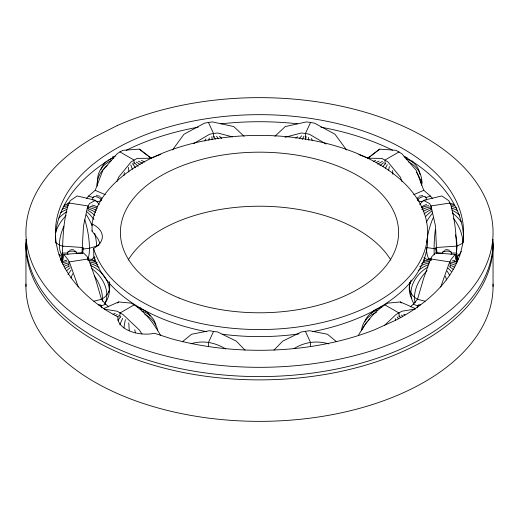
<?xml version="1.0" encoding="UTF-8"?>
<svg xmlns="http://www.w3.org/2000/svg" width="519" height="519" viewBox="0 0 519 519"><rect width="100%" height="100%" fill="white"/><g stroke="black" fill="none" stroke-linecap="round" stroke-linejoin="round"><path stroke-width="0.78" d="M62.118 261.92C62.786 242.97 62.682 223.767 68.015 205.381L70.201 200.671L77.143 195.942L95.477 200.321L99.304 204.428M108.718 306.859L105.746 304.296L101.49 299.314L95.477 278.774L89.372 261.323L87.186 256.613L83.481 252.928L63.805 254.427L62.903 259.941L62.118 253.045L67.425 253.045L68.378 251.747A9.108 7.441 0 0 1 75.703 251.747L76.656 253.045L81.963 253.045L83.481 226.167L87.186 208.346L89.372 203.636L95.477 200.321M92.058 224.039L92.084 223.514A168.137 97.072 0 0 1 344.331 148.668A168.137 97.072 0 0 1 355.217 312.289A168.137 97.072 0 0 1 93.77 248.835L93.673 248.316L94.724 247.816A28.584 16.504 0 0 0 93.173 224.493L92.058 224.039L92.058 231.098L97.935 238.792L99.946 243.223M92.058 231.098L92.084 230.572M97.124 184.686L97.553 180.093M409.744 282.518A30.543 24.516 18 0 0 409.686 284.133C407.869 290.523 412.326 296.654 417.834 299.482M421.59 185.049L421.876 181.981L421.052 179.73M62.559 255.588L62.118 259.5L62.475 262.633M82.644 253.506L83.319 247.569M456.525 262.633L456.882 259.5L456.441 255.588M410.282 306.859L413.254 304.296L417.51 299.314L423.523 278.774L429.628 261.323L431.814 256.613L435.519 252.928L455.195 254.427L456.097 259.941C457.245 241.75 455.637 223.099 450.985 205.381L448.799 200.671L441.857 195.942L423.523 200.321L419.696 204.428M440.722 286.988L448.799 264.288L450.985 259.578L455.195 254.427M116.97 181.598L118.65 177.154L131.171 161.837L137.146 158.392L151.425 158.23L139.339 149.141L123.113 150.289L119.928 151.898L117.138 153.734L102.905 170.174L95.211 190.324L88.561 196.065L86.634 198.316M245.013 350.137L236.327 341.171L217.701 331.965L213.549 331.485L208.411 342.553L208.411 346.53M346.504 149.991L335.034 134.265L314.592 123.191L310.589 122.406L305.451 133.474L305.451 137.444M423.037 201.502A4.613 2.666 0 0 1 417.847 200.263L418.677 198.686A9.108 6.442 -45 0 1 425.016 196.578L425.84 197.596L430.439 196.065L432.366 198.316M409.686 284.133L410.393 282.881M358.363 335.417C365.623 322.727 374.893 310.336 387.829 303.122L400.35 301.948L415.382 308.604M172.496 149.991L183.966 134.265L204.408 123.191L208.411 122.406L212.563 121.926L233.738 126.565L244.105 136.296M273.987 350.137L282.673 341.171L301.299 331.965L309.46 330.7L327.444 334.249L336.591 341.762M384.294 325.588L395.887 314.67L401.862 311.225L415.304 309.052M274.895 136.296L285.262 126.565L306.437 121.926L310.589 122.406M117.489 303.018L118.65 301.948L131.171 303.122C144.107 310.336 153.377 322.727 160.637 335.417M182.409 341.762L191.556 334.249L209.54 330.7L213.549 331.485M370.566 156.29L368.14 158.191L358.901 154.63M371.779 155.337L379.661 149.141L395.887 150.289L401.862 153.734L416.095 170.174L423.789 190.324L430.439 196.065M379.661 149.141L367.575 158.23L381.854 158.392L387.829 161.837L400.35 177.154L402.03 181.598M193.632 143.627L209.54 134.259L213.549 133.474L217.701 132.994L232.447 136.899M133.96 304.958L119.928 313.061L119.928 317.038M399.072 151.898L385.04 160.001L385.04 163.978M82.417 249.114L89.437 248.257L96.553 246.175L99.187 244.806M101.166 299.541C106.337 296.777 111.338 290.64 109.198 284.522M456.967 246.175L462.903 243.1M294.026 348.599C304.543 342.015 316.856 340.302 328.748 343.889M69.455 250.249L72.037 249.633L73.867 249.918M103.618 308.604L118.65 301.948M419.255 196.137L422.79 195.592M413.682 194.683L423.789 190.324M160.806 154.357L150.86 158.191L148.434 156.29M105.746 304.296L101.153 305.827L100.323 304.802A9.108 6.442 -45 0 0 98.487 304.9M285.002 137.308L301.299 132.994L305.451 133.474L309.46 134.259L326.055 144.035M93.9 301.195L101.49 299.314M445.133 249.918L446.963 249.633L449.545 250.249M450.155 202.987L430.991 205.952L429.628 203.636L423.523 200.321M191.044 343.773C202.974 340.029 215.184 342.527 225.707 348.93M96.21 195.592L99.745 196.137M430.991 209.131L430.991 205.952L435.519 226.167L436.408 247.498L456.097 246.149M436.479 249.029L426.508 247.524M62.903 246.149L82.592 247.498M68.845 202.987L88.009 205.952L88.009 209.131M104.488 309.175L117.138 311.225L123.113 314.67L139.339 329.961L141.901 333.944M417.51 299.314L425.1 301.195M88.561 196.065L93.16 197.596L93.984 196.578A9.108 6.442 45 0 1 100.323 198.686L101.153 200.263A4.613 2.666 0 0 1 95.963 201.502M413.254 304.296L417.847 305.827L418.677 304.802A9.108 6.442 45 0 1 420.513 304.9M63.123 246.408L59.413 245.013L56.084 242.873M95.211 190.324L105.318 194.683M119.928 151.898L133.96 160.001L133.96 163.978M385.04 304.958L399.072 313.061L399.072 317.038M139.339 149.141L147.221 155.337M400.35 301.948L401.511 303.018M63.805 254.427L68.015 259.578L70.201 264.288L78.278 286.988M208.411 122.406L213.549 133.474L213.549 137.444M305.451 331.485L310.589 342.553L310.589 346.53M436.408 247.498L437.037 253.045L442.344 253.045L443.297 251.747A9.108 7.441 0 0 1 450.622 251.747L451.575 253.045L456.882 253.045L456.882 261.92M435.681 247.569L436.356 253.506M493.05 245.039L493.05 286.52M450.155 266.74L450.155 261.978L430.991 259.007L430.991 260.596M118.001 320.165L118.001 317.025L107.394 311.024A204.064 117.813 0 0 1 123.464 144.665A204.064 117.813 0 0 1 411.606 153.942A204.064 117.813 0 0 1 395.536 320.301L374.517 329.799A204.064 117.813 0 0 1 171.03 338.648L154.578 333.289L150.069 333.983A28.584 16.504 0 0 1 118.001 319.775M93.673 248.316L93.77 255.893A168.137 97.072 0 0 0 206.549 331.673M88.009 260.596L88.009 259.007L68.845 261.978L68.845 266.74M25.95 245.039L25.95 286.52M128.161 260.071A139.098 80.309 0 0 1 259.539 206.212A139.098 80.309 0 0 1 390.865 260.11M94.477 261.005A168.137 97.072 0 0 1 94.99 259.545M424.023 259.565A168.137 97.072 0 0 1 424.536 261.031M427.513 235.814A168.137 97.072 0 0 1 312.438 331.673M299.002 333.892A168.137 97.072 0 0 1 222.249 334.197M100.42 305.276A4.613 2.666 0 0 1 101.614 307.851M100.42 197.045A4.613 2.666 0 0 1 101.153 200.263M93.16 200.263A4.613 2.666 0 0 1 93.894 197.045M74.347 250.735A4.613 2.666 0 0 1 76.494 253.733M68.047 254.375A4.613 2.666 0 0 1 68.78 251.164M425.106 197.045A4.613 2.666 0 0 1 425.84 200.263M417.847 200.263A4.613 2.666 0 0 1 418.58 197.045M450.22 251.164A4.613 2.666 0 0 1 450.953 254.375M442.506 253.733A4.613 2.666 0 0 1 444.653 250.735M417.386 307.851A4.613 2.666 0 0 1 418.58 305.276M295.752 138.301A30.543 20.578 -49.9 0 1 297.53 136.731M302.207 139.579A30.543 10.776 -74.5 0 1 304.004 136.121M299.223 138.716A30.543 16.232 -63.7 0 1 301.649 135.868M305.561 139.423A30.543 4.587 -83.8 0 1 306.178 136.529M311.53 138.417A30.543 8.285 78.5 0 1 312.341 140.643M308.526 137.308A30.543 1.914 87.5 0 1 308.779 140.292M408.667 162.012A30.543 24.867 -7.6 0 1 421.668 184.887M376.191 162.415A30.543 24.867 -7.6 0 1 379.032 161.104M373.492 161.39A30.543 24.516 18 0 1 375.665 160.403M416.608 172.477A30.543 24.516 18 0 1 421.24 183.668M405.826 158.808A30.543 23.524 -31.4 0 1 419.988 174.274M377.67 164.218A30.543 23.524 -31.4 0 1 382.522 161.422M412.248 161.059A30.543 20.578 -49.9 0 1 413.247 162.239M379.973 165.645A30.543 20.578 -49.9 0 1 383.638 162.687M404.022 156.757A30.543 20.578 -49.9 0 1 407.136 157.627M385.494 168.195A30.543 10.776 -74.5 0 1 387.271 164.659M382.86 166.593A30.543 16.232 -63.7 0 1 385.779 163.219M388.614 170.407A30.543 4.587 -83.8 0 1 389.347 166.554M392.591 170.53A30.543 1.914 87.5 0 1 392.851 174.254M455.474 234.77A30.543 14.091 68.4 0 1 456.512 251.462M434.28 254.823A30.543 4.587 -83.8 0 1 435.344 229.392M429.453 259.682A30.543 10.776 -74.5 0 1 426.514 248.329M426.78 242.146A30.543 10.776 -74.5 0 1 433.106 217.974M427.604 259.558A30.543 16.232 -63.7 0 1 423.939 257.43M426.404 222.054A30.543 16.232 -63.7 0 1 432.587 213.134M449.649 203.325A30.543 16.232 -63.7 0 1 453.762 204.518M421.577 207.1A30.543 18.937 56 0 1 426.65 204.551M453.34 218.188A30.543 18.937 56 0 1 462.89 242.373M461.3 251.417A30.543 18.937 56 0 1 456.707 257.002M459.185 254.647A30.543 22.492 39.7 0 1 457.875 255.393M421.538 207.847A30.543 22.492 39.7 0 1 428.791 205.706M452.218 212.861A30.543 22.492 39.7 0 1 461.112 221.847M423.128 211.441A30.543 24.867 -7.6 0 1 431.062 208.093M451.361 208.061A30.543 24.867 -7.6 0 1 457.602 210.649M421.778 209.676A30.543 24.516 18 0 1 429.693 207.029M451.926 210.156A30.543 24.516 18 0 1 459.802 215.262M424.023 213.893A30.543 23.524 -31.4 0 1 431.529 209.371M451.121 206.4A30.543 23.524 -31.4 0 1 456.908 208.119M425.437 216.708A30.543 20.578 -49.9 0 1 431.925 210.974M450.862 204.849A30.543 20.578 -49.9 0 1 454.67 205.634M109.282 281.707A30.543 24.867 -7.6 0 1 109.541 288.927M109.12 291.101A30.543 24.867 -7.6 0 1 108.711 292.528M64.064 266.455A30.543 24.867 -7.6 0 1 68.385 264.58M90.202 263.607A30.543 24.867 -7.6 0 1 99.077 267.538M90.78 265.579A30.543 24.516 18 0 1 105.292 302.655M62.799 264.755A30.543 24.516 18 0 1 67.801 263.094M62.52 262.951A30.543 22.492 39.7 0 1 66.925 261.673M91.805 268.621A30.543 22.492 39.7 0 1 104.741 303.965M61.716 262.406A30.543 18.937 56 0 1 66.957 260.155M94.361 275.874A30.543 18.937 56 0 1 102.373 301.241M64.888 268.706A30.543 23.524 -31.4 0 1 68.969 266.189M89.93 262.037A30.543 23.524 -31.4 0 1 97.819 264.508M70.986 278.009A30.543 10.776 -74.5 0 1 72.692 273.734M87.328 257.911A30.543 10.776 -74.5 0 1 88.626 258.494M87.698 259.117A30.543 16.232 -63.7 0 1 94.516 261.089M68.034 274.402A30.543 16.232 -63.7 0 1 71.207 270.042M66.692 270.762A30.543 20.578 -49.9 0 1 70.266 267.661M88.937 260.525A30.543 20.578 -49.9 0 1 97.118 262.698M95.074 257.709A30.543 18.937 56 0 1 93.757 258.274M64.161 205.232A30.543 18.937 56 0 1 67.697 204.285M87.03 211.94A30.543 18.937 56 0 1 93.894 219.466M67.087 203.695A30.543 14.091 68.4 0 1 69.15 202.89M86.316 214.762A30.543 14.091 68.4 0 1 92.116 225.739M94.666 233.258A30.543 14.091 68.4 0 1 96.553 246.175M94.237 256.697A30.543 14.091 68.4 0 1 91.493 259.545M84.818 219.758A30.543 8.285 78.5 0 1 88.081 258.501M62.079 255.692A30.543 16.232 -63.7 0 1 63.843 226.329M61.469 256.302A30.543 20.578 -49.9 0 1 59.01 254.446M55.533 232.694A30.543 20.578 -49.9 0 1 66.127 215.56M91.895 205.044A30.543 20.578 -49.9 0 1 97.118 206.938M63.253 206.906A30.543 22.492 39.7 0 1 68.378 205.706M87.795 210.253A30.543 22.492 39.7 0 1 94.893 215.379M60.755 212.66A30.543 24.867 -7.6 0 1 66.899 209.391M88.697 207.483A30.543 24.867 -7.6 0 1 96.534 210.299M62.079 209.326A30.543 24.516 18 0 1 67.801 207.341M87.815 208.625A30.543 24.516 18 0 1 95.639 212.466M58.919 218.129A30.543 23.524 -31.4 0 1 66.88 211.635M89.93 206.283A30.543 23.524 -31.4 0 1 97.163 208.424M411.742 298.503A30.543 24.867 -7.6 0 1 411.087 280.124M418.171 270.697A30.543 24.867 -7.6 0 1 428.798 264.58M450.615 263.607A30.543 24.867 -7.6 0 1 454.936 265.105M419.741 266.591A30.543 24.516 18 0 1 429.693 262.783M450.466 265.254A30.543 24.516 18 0 1 454.722 267.402M413.87 303.667A30.543 23.524 -31.4 0 1 427.987 266.98M451.121 262.16A30.543 23.524 -31.4 0 1 456.227 263.587M415.161 302.752A30.543 20.578 -49.9 0 1 427.105 270.762M452.309 260.798A30.543 20.578 -49.9 0 1 456.856 262.322M427.507 259.455A30.543 14.091 68.4 0 1 431.081 258.501M447.138 271.139A30.543 14.091 68.4 0 1 449.48 275.057M445.451 276.238A30.543 8.285 78.5 0 1 446.496 279.981M423.309 261.628A30.543 18.937 56 0 1 431.237 259.967M448.014 268.206A30.543 18.937 56 0 1 451.303 271.515M421.538 263.607A30.543 22.492 39.7 0 1 429.537 261.388M449.577 266.824A30.543 22.492 39.7 0 1 453.483 269.588M453.762 260.272A30.543 16.232 -63.7 0 1 455.481 261.57M97.176 186.133A30.543 24.867 -7.6 0 1 107.193 165.71M141.415 160.501A30.543 24.867 -7.6 0 1 144.82 162.012M97.604 181.54A30.543 24.516 18 0 1 111.085 160.715M138.333 161.214A30.543 24.516 18 0 1 142.589 163.362M112.448 156.946A30.543 18.937 56 0 1 115.244 156.109M134.162 162.681A30.543 18.937 56 0 1 138.112 166.333M128.504 167.403A30.543 1.914 87.5 0 1 128.855 171.99M123.931 175.636A30.543 4.587 -83.8 0 1 124.398 172.593M132.475 163.55A30.543 14.091 68.4 0 1 135.42 167.728M130.769 164.886A30.543 8.285 78.5 0 1 132.397 169.285M100.971 169.518A30.543 22.492 39.7 0 1 106.875 161.156M108.101 160.313A30.543 22.492 39.7 0 1 113.804 157.925M136.082 161.967A30.543 22.492 39.7 0 1 140.091 164.581M493.011 242.633A233.55 134.836 0 0 1 259.5 379.876A233.55 134.836 0 0 1 25.989 242.633M493.011 284.12A233.55 134.836 0 0 1 259.5 421.357A233.55 134.836 0 0 1 25.989 284.12M60.535 260.35A204.064 117.813 0 0 1 62.046 256.782M456.915 256.697A204.064 117.813 0 0 1 458.147 259.545M59.218 255.802A204.064 117.813 0 0 1 59.717 254.362M459.244 254.271A204.064 117.813 0 0 1 459.776 255.776M493.011 239.343A233.55 134.836 0 0 1 259.5 376.586A233.55 134.836 0 0 1 25.989 239.343M55.527 243.002A204.064 117.813 0 0 1 55.565 235.282M55.754 232.979A204.064 117.813 0 0 1 112.772 157.659M126.227 150.322A204.064 117.813 0 0 1 198.167 127.168M220.912 123.846A204.064 117.813 0 0 1 297.361 123.769M320.904 127.181A204.064 117.813 0 0 1 392.552 150.205M404.418 156.589A204.064 117.813 0 0 1 463.512 242.25M141.985 311.134A30.543 23.524 -31.4 0 1 155.836 325.043M115.166 315.675A30.543 23.524 -31.4 0 1 117.255 314.475M113.038 314.391A30.543 24.867 -7.6 0 1 115.186 313.431M144.82 314.339A30.543 24.867 -7.6 0 1 157.711 330.707M140.182 309.084A30.543 20.578 -49.9 0 1 150.283 315.863M117.326 316.934A30.543 20.578 -49.9 0 1 119.169 315.474M119.824 324.829A30.543 10.776 -74.5 0 1 122.705 318.355M118.092 320.139A30.543 16.232 -63.7 0 1 120.946 316.616M137.516 307.371A30.543 16.232 -63.7 0 1 141.635 308.558M123.931 327.963A30.543 4.587 -83.8 0 1 125.351 319.633M128.751 322.857A30.543 1.914 87.5 0 1 129.237 330.46M134.752 329.792A30.543 8.285 78.5 0 1 135.465 332.893M361.458 330.804A30.543 24.516 18 0 1 376.411 312.444M403.639 314.203A30.543 24.516 18 0 1 405.06 314.916M379.22 307.741A30.543 14.091 68.4 0 1 382.023 306.82M397.178 317.005A30.543 14.091 68.4 0 1 398.443 318.802M395.167 318.627A30.543 8.285 78.5 0 1 395.712 320.093M371.338 313.255A30.543 18.937 56 0 1 379.824 308.325M399.156 315.98A30.543 18.937 56 0 1 400.856 317.55M362.243 329.812A30.543 24.867 -7.6 0 1 366.991 321.858M368.094 320.664A30.543 24.867 -7.6 0 1 369.885 318.984M364.812 321.851A30.543 22.492 39.7 0 1 377.65 310.252M401.291 315.111A30.543 22.492 39.7 0 1 402.627 315.98M211.888 136.601A30.543 1.914 87.5 0 1 212.141 139.527M208.839 140.188A30.543 4.587 -83.8 0 1 209.293 137.944M216.54 136.231A30.543 14.091 68.4 0 1 218.233 138.592M214.12 136.328A30.543 8.285 78.5 0 1 215.236 139.15M219.524 136.283A30.543 18.937 56 0 1 221.749 138.45M204.947 141.058A30.543 10.776 -74.5 0 1 205.985 138.858M117.326 125.507L94.354 137.133A233.55 134.836 0 0 0 189.273 361.081A233.55 134.836 0 0 0 489.501 209.066A233.55 134.836 0 0 0 117.326 125.507M179.12 298.023A139.098 80.309 0 0 0 398.008 239.901A139.098 80.309 0 0 0 201.372 159.521A139.098 80.309 0 0 0 179.12 298.023"/></g></svg>
